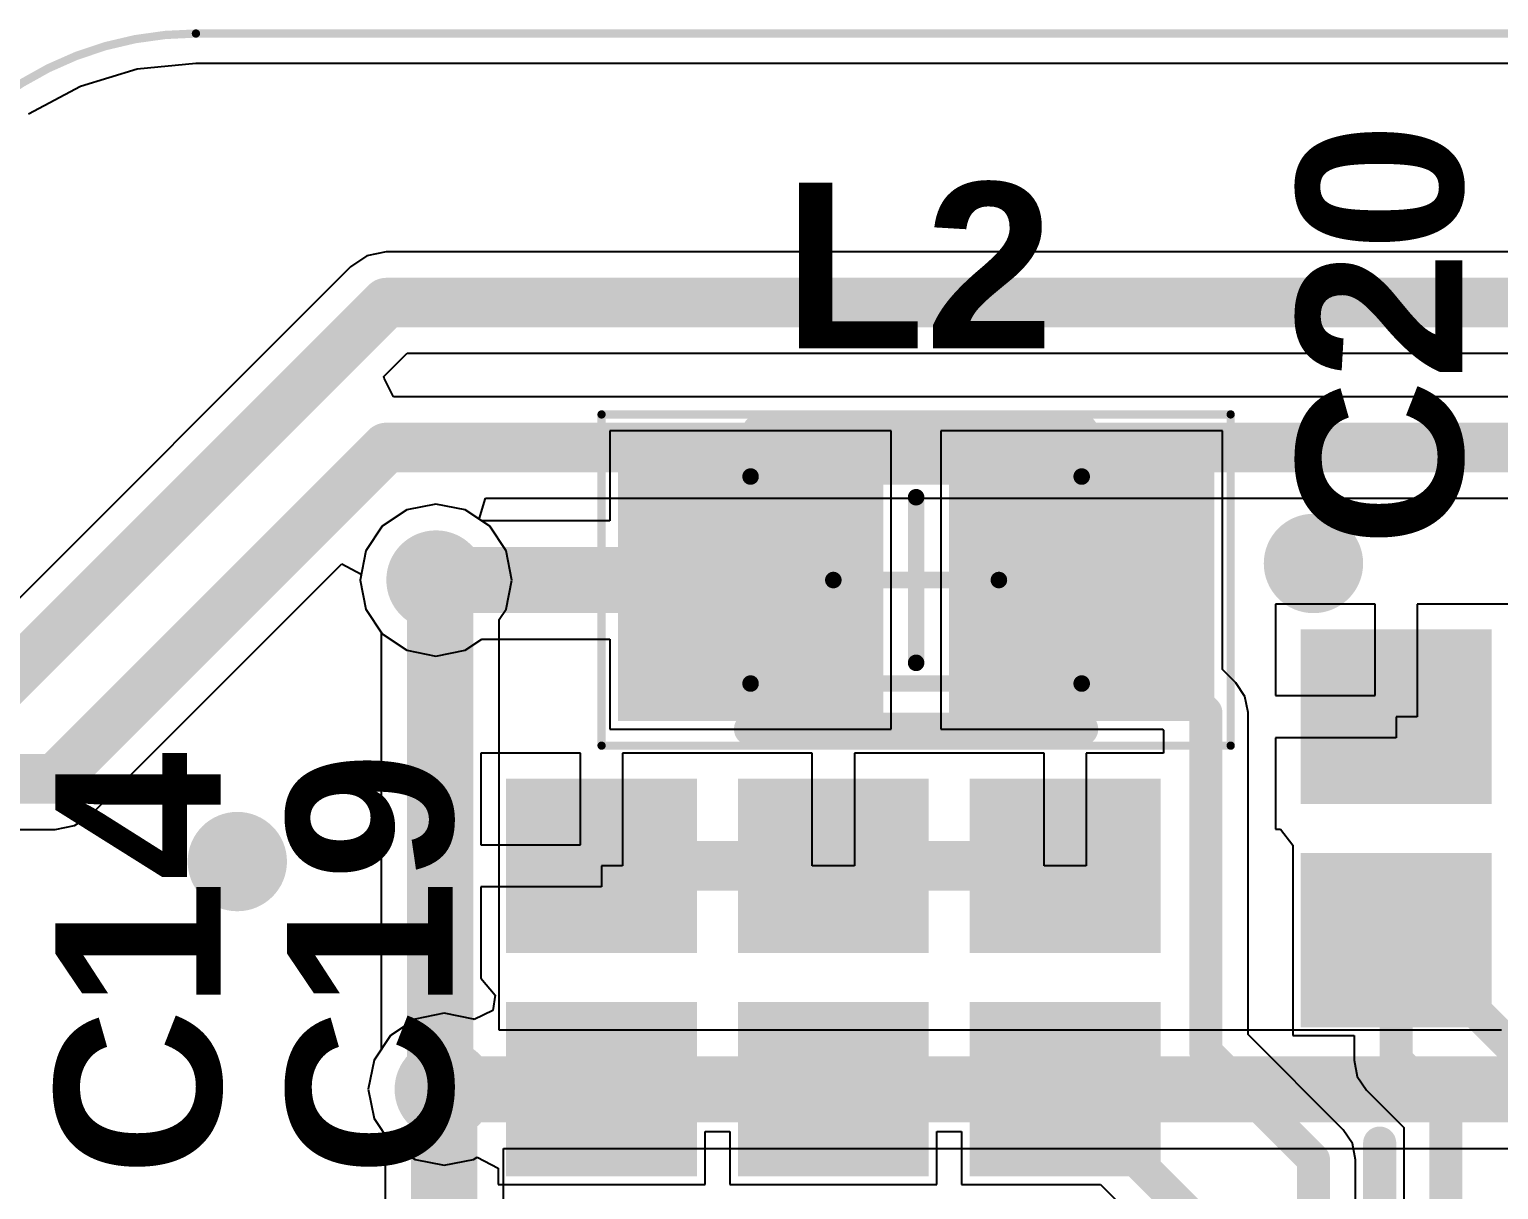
# Model space of a CAD drawing. Header units: millimetres. Extents: x -3.3 to 49.3, y -30.5 to 0.
# Drawn here: x 1.74 to 10.62, y -6.98 to 0.02 of the extents above; entities that cross this region are included whole.
import ezdxf

# ---------------------------------------------------------------- set-up
doc = ezdxf.new("R2010")
doc.units = ezdxf.units.MM
for name, color, linetype in [('BottomLayer', 5, 'Continuous'), ('KeepOutLayer', 6, 'Continuous'), ('Mechanical13', 56, 'Continuous'), ('Mechanical15', 56, 'Continuous'), ('TopLayer', 1, 'Continuous'), ('TopOverlay', 2, 'Continuous'), ('TopPaste', 8, 'Continuous'), ('TopSolder', 216, 'Continuous'), ('ViaHoleLayer', 16, 'Continuous')]:
    doc.layers.add(name, color=color, linetype=linetype)
doc.styles.add('Arial', font='arialbd.ttf', dxfattribs={"height": 0.2})

# ---------------------------------------------------------------- blocks, each defined once
blk = doc.blocks.new('R0805_3')
at = {"layer": 'TopLayer'}
for points in [[(-1.70000041, -0.74999977), (-1.70000041, 0.74999977), (-0.30000067, 0.74999977), (-0.30000067, -0.74999977)], [(0.30000067, -0.74999977), (0.30000067, 0.74999977), (1.70000041, 0.74999977), (1.70000041, -0.74999977)]]:
    blk.add_hatch(color=1, dxfattribs=at).paths.add_polyline_path(points)
at = {"layer": 'TopPaste'}
for points in [[(-1.70000041, -0.74999977), (-1.70000041, 0.74999977), (-0.30000067, 0.74999977), (-0.30000067, -0.74999977)], [(0.30000067, -0.74999977), (0.30000067, 0.74999977), (1.70000041, 0.74999977), (1.70000041, -0.74999977)]]:
    blk.add_hatch(color=8, dxfattribs=at).paths.add_polyline_path(points)
at = {"layer": 'TopSolder'}
for points in [[(-1.80160041, -0.85159977), (-1.80160041, 0.85159977), (-0.19840067, 0.85159977), (-0.19840067, -0.85159977)], [(0.19840067, -0.85159977), (0.19840067, 0.85159977), (1.80160041, 0.85159977), (1.80160041, -0.85159977)]]:
    blk.add_hatch(color=216, dxfattribs=at).paths.add_polyline_path(points)
at = {"layer": 'Mechanical13', "const_width": 0.0999998}
for points in [[(-1.00000054, 0.62500002), (1.00000054, 0.62500002)], [(-1.00000054, -0.62500002), (-1.00000054, 0.62500002)], [(1.00000054, -0.62500002), (1.00000054, 0.62500002)], [(-1.00000054, -0.62500002), (1.00000054, -0.62500002)]]:
    blk.add_lwpolyline(points, dxfattribs=at)
at = {"layer": 'Mechanical13', "const_width": 0.0499999}
for points in [[(-1.02499922, 0.62500002, 1), (-0.97500186, 0.62500002, 1)], [(-1.02499922, 0.62500002, 1), (-0.97500186, 0.62500002, 1)], [(0.97500186, 0.62500002, 1), (1.02499922, 0.62500002, 1)], [(0.97500186, 0.62500002, 1), (1.02499922, 0.62500002, 1)], [(-1.02499922, -0.62500002, 1), (-0.97500186, -0.62500002, 1)], [(-1.02499922, -0.62500002, 1), (-0.97500186, -0.62500002, 1)], [(0.97500186, -0.62500002, 1), (1.02499922, -0.62500002, 1)], [(0.97500186, -0.62500002, 1), (1.02499922, -0.62500002, 1)]]:
    blk.add_lwpolyline(points, format="xyb", close=True, dxfattribs=at)
at = {"layer": 'Mechanical15'}
for points, const_width in [([(-1.90000128, 1.00000054), (1.89999874, 1.00000054)], 0.0499999), ([(-1.90000128, -0.999998), (-1.90000128, 1.00000054)], 0.0499999), ([(1.89999874, -0.999998), (1.89999874, 1.00000054)], 0.0499999), ([(0, -0.499999), (0, 0.50000154)], 0.0999998), ([(-0.50000154, 0), (0.499999, 0)], 0.0999998), ([(-1.90000128, -0.999998), (1.89999874, -0.999998)], 0.0499999)]:
    blk.add_lwpolyline(points, dxfattribs=dict(at, const_width=const_width))
for points, const_width in [([(-1.91250062, 1.00000054, 1), (-1.88750194, 1.00000054, 1)], 0.02499868), ([(-1.91250062, 1.00000054, 1), (-1.88750194, 1.00000054, 1)], 0.02499868), ([(1.8874994, 1.00000054, 1), (1.91249808, 1.00000054, 1)], 0.02499868), ([(1.8874994, 1.00000054, 1), (1.91249808, 1.00000054, 1)], 0.02499868), ([(-0.02499868, 0.50000154, 1), (0.02499868, 0.50000154, 1)], 0.0499999), ([(-0.52500022, 0, 1), (-0.47500286, 0, 1)], 0.0499999), ([(0.47500032, 0, 1), (0.5249976799999999, 0, 1)], 0.0499999), ([(-0.02499868, -0.499999, 1), (0.02499868, -0.499999, 1)], 0.0499999), ([(-1.91250062, -0.999998, 1), (-1.88750194, -0.999998, 1)], 0.02499868), ([(-1.91250062, -0.999998, 1), (-1.88750194, -0.999998, 1)], 0.02499868), ([(1.8874994, -0.999998, 1), (1.91249808, -0.999998, 1)], 0.02499868), ([(1.8874994, -0.999998, 1), (1.91249808, -0.999998, 1)], 0.02499868)]:
    blk.add_lwpolyline(points, format="xyb", close=True, dxfattribs=dict(at, const_width=const_width))
at = {"layer": 'TopOverlay', "const_width": 0.1999996}
for points in [[(-0.9499980999999998, 0.90000074), (1.00000054, 0.90000074)], [(-1.00000054, -0.90000074), (1.00000054, -0.90000074)]]:
    blk.add_lwpolyline(points, dxfattribs=at)
at = {"layer": 'TopOverlay', "const_width": 0.0999998}
for points in [[(-0.999998, 0.90000074, 1), (-0.8999982, 0.90000074, 1)], [(0.95000064, 0.90000074, 1), (1.05000044, 0.90000074, 1)], [(-1.05000044, -0.90000074, 1), (-0.95000064, -0.90000074, 1)], [(0.95000064, -0.90000074, 1), (1.05000044, -0.90000074, 1)]]:
    blk.add_lwpolyline(points, format="xyb", close=True, dxfattribs=at)
blk = doc.blocks.new('C0603_4')
at = {"layer": 'TopLayer'}
for points in [[(-1.10000034, -0.47500032), (-1.10000034, 0.47500032), (-0.2499995, 0.47500032), (-0.2499995, -0.47500032)], [(0.2499995, -0.47500032), (0.2499995, 0.47500032), (1.10000034, 0.47500032), (1.10000034, -0.47500032)]]:
    blk.add_hatch(color=1, dxfattribs=at).paths.add_polyline_path(points)
at = {"layer": 'TopPaste'}
for points in [[(-1.10000034, -0.47500032), (-1.10000034, 0.47500032), (-0.2499995, 0.47500032), (-0.2499995, -0.47500032)], [(0.2499995, -0.47500032), (0.2499995, 0.47500032), (1.10000034, 0.47500032), (1.10000034, -0.47500032)]]:
    blk.add_hatch(color=8, dxfattribs=at).paths.add_polyline_path(points)
at = {"layer": 'TopSolder'}
for points in [[(-1.20160034, -0.5766003199999999), (-1.20160034, 0.5766003199999999), (-0.1483995, 0.5766003199999999), (-0.1483995, -0.5766003199999999)], [(0.1483995, -0.5766003199999999), (0.1483995, 0.5766003199999999), (1.20160034, 0.5766003199999999), (1.20160034, -0.5766003199999999)]]:
    blk.add_hatch(color=216, dxfattribs=at).paths.add_polyline_path(points)
blk = doc.blocks.new('C0603_5')
at = {"layer": 'TopLayer'}
for points in [[(-1.10000034, -0.47500032), (-1.10000034, 0.47500032), (-0.2499995, 0.47500032), (-0.2499995, -0.47500032)], [(0.2499995, -0.47500032), (0.2499995, 0.47500032), (1.10000034, 0.47500032), (1.10000034, -0.47500032)]]:
    blk.add_hatch(color=1, dxfattribs=at).paths.add_polyline_path(points)
at = {"layer": 'TopPaste'}
for points in [[(-1.10000034, -0.47500032), (-1.10000034, 0.47500032), (-0.2499995, 0.47500032), (-0.2499995, -0.47500032)], [(0.2499995, -0.47500032), (0.2499995, 0.47500032), (1.10000034, 0.47500032), (1.10000034, -0.47500032)]]:
    blk.add_hatch(color=8, dxfattribs=at).paths.add_polyline_path(points)
at = {"layer": 'TopSolder'}
for points in [[(-1.20160034, -0.5766003199999999), (-1.20160034, 0.5766003199999999), (-0.1483995, 0.5766003199999999), (-0.1483995, -0.5766003199999999)], [(0.1483995, -0.5766003199999999), (0.1483995, 0.5766003199999999), (1.20160034, 0.5766003199999999), (1.20160034, -0.5766003199999999)]]:
    blk.add_hatch(color=216, dxfattribs=at).paths.add_polyline_path(points)
blk = doc.blocks.new('C0603_6')
at = {"layer": 'TopLayer'}
for points in [[(-1.10000034, -0.47500032), (-1.10000034, 0.47500032), (-0.2499995, 0.47500032), (-0.2499995, -0.47500032)], [(0.2499995, -0.47500032), (0.2499995, 0.47500032), (1.10000034, 0.47500032), (1.10000034, -0.47500032)]]:
    blk.add_hatch(color=1, dxfattribs=at).paths.add_polyline_path(points)
at = {"layer": 'TopPaste'}
for points in [[(-1.10000034, -0.47500032), (-1.10000034, 0.47500032), (-0.2499995, 0.47500032), (-0.2499995, -0.47500032)], [(0.2499995, -0.47500032), (0.2499995, 0.47500032), (1.10000034, 0.47500032), (1.10000034, -0.47500032)]]:
    blk.add_hatch(color=8, dxfattribs=at).paths.add_polyline_path(points)
at = {"layer": 'TopSolder'}
for points in [[(-1.20160034, -0.5766003199999999), (-1.20160034, 0.5766003199999999), (-0.1483995, 0.5766003199999999), (-0.1483995, -0.5766003199999999)], [(0.1483995, -0.5766003199999999), (0.1483995, 0.5766003199999999), (1.20160034, 0.5766003199999999), (1.20160034, -0.5766003199999999)]]:
    blk.add_hatch(color=216, dxfattribs=at).paths.add_polyline_path(points)
blk = doc.blocks.new('C0603_33')
at = {"layer": 'TopLayer'}
for points in [[(-1.10000034, -0.47500032), (-1.10000034, 0.47500032), (-0.2499995, 0.47500032), (-0.2499995, -0.47500032)], [(0.2499995, -0.47500032), (0.2499995, 0.47500032), (1.10000034, 0.47500032), (1.10000034, -0.47500032)]]:
    blk.add_hatch(color=1, dxfattribs=at).paths.add_polyline_path(points)
at = {"layer": 'TopPaste'}
for points in [[(-1.10000034, -0.47500032), (-1.10000034, 0.47500032), (-0.2499995, 0.47500032), (-0.2499995, -0.47500032)], [(0.2499995, -0.47500032), (0.2499995, 0.47500032), (1.10000034, 0.47500032), (1.10000034, -0.47500032)]]:
    blk.add_hatch(color=8, dxfattribs=at).paths.add_polyline_path(points)
at = {"layer": 'TopSolder'}
for points in [[(-1.20160034, -0.5766003199999999), (-1.20160034, 0.5766003199999999), (-0.1483995, 0.5766003199999999), (-0.1483995, -0.5766003199999999)], [(0.1483995, -0.5766003199999999), (0.1483995, 0.5766003199999999), (1.20160034, 0.5766003199999999), (1.20160034, -0.5766003199999999)]]:
    blk.add_hatch(color=216, dxfattribs=at).paths.add_polyline_path(points)

msp = doc.modelspace()

# ---------------------------------------------------------------- hatches: boundary and pattern name
at = {"layer": 'BottomLayer'}
h = msp.add_hatch(color=5, dxfattribs=at)
edge = h.paths.add_edge_path()
edge.add_arc((9.49999878, -3.20000122), 0.2999994, 0, 360)
h = msp.add_hatch(color=5, dxfattribs=at)
edge = h.paths.add_edge_path()
edge.add_arc((4.19999922, -3.300001019999999), 0.2999994, 0, 360)
h = msp.add_hatch(color=5, dxfattribs=at)
edge = h.paths.add_edge_path()
edge.add_arc((2.99999908, -5.00000016), 0.2999994, 0, 360)
h = msp.add_hatch(color=5, dxfattribs=at)
edge = h.paths.add_edge_path()
edge.add_arc((4.24999912, -6.37500122), 0.2999994, 0, 360)
at = {"layer": 'TopLayer'}
h = msp.add_hatch(color=1, dxfattribs=at)
edge = h.paths.add_edge_path()
edge.add_arc((9.49999878, -3.20000122), 0.2999994, 0, 360)
h = msp.add_hatch(color=1, dxfattribs=at)
edge = h.paths.add_edge_path()
edge.add_arc((4.19999922, -3.300001019999999), 0.2999994, 0, 360)
h = msp.add_hatch(color=1, dxfattribs=at)
edge = h.paths.add_edge_path()
edge.add_arc((2.99999908, -5.00000016), 0.2999994, 0, 360)
h = msp.add_hatch(color=1, dxfattribs=at)
edge = h.paths.add_edge_path()
edge.add_arc((4.24999912, -6.37500122), 0.2999994, 0, 360)
at = {"layer": 'ViaHoleLayer'}
h = msp.add_hatch(color=16, dxfattribs=at)
edge = h.paths.add_edge_path()
edge.add_arc((9.49999878, -3.20000122), 0.1499997, 0, 360)
h = msp.add_hatch(color=16, dxfattribs=at)
edge = h.paths.add_edge_path()
edge.add_arc((4.19999922, -3.300001019999999), 0.1499997, 0, 360)
h = msp.add_hatch(color=16, dxfattribs=at)
edge = h.paths.add_edge_path()
edge.add_arc((2.99999908, -5.00000016), 0.1499997, 0, 360)
h = msp.add_hatch(color=16, dxfattribs=at)
edge = h.paths.add_edge_path()
edge.add_arc((4.24999912, -6.37500122), 0.1499997, 0, 360)

# ---------------------------------------------------------------- linework, layer by layer
at = {"layer": 'BottomLayer'}
for p, q in [((2.053082, -0.31757366), (2.39470438, -0.2139442)), ((2.39470438, -0.2139442), (2.74997672, -0.17895316)), ((2.74997672, -0.17895316), (2.74999958, -0.17845278)), ((2.74999958, -0.17845278), (47.24998169999999, -0.17845278)), ((1.73824392, -0.48585882), (2.053082, -0.31757366)), ((3.9000049, -1.31912106), (3.78295154, -1.34240778)), ((3.9000176, -1.3191236), (3.9000049, -1.31912106)), ((15.99998832, -1.3191236), (3.9000176, -1.3191236)), ((3.683711199999999, -1.40871956), (1.39830048, -3.694127739999999)), ((3.68371628, -1.40871194), (3.683711199999999, -1.40871956)), ((3.78295154, -1.34240778), (3.68371628, -1.40871194)), ((3.885897739999999, -2.07168496), (4.02670264, -1.93087752)), ((4.02670264, -1.93087752), (15.87330074, -1.93087752)), ((3.88689342, -2.08034636), (3.885897739999999, -2.07168496)), ((3.94306298, -2.19412312), (3.88689342, -2.08034636)), ((15.59998658, -2.19412312), (3.94306298, -2.19412312)), ((4.46053718, -2.93287704), (4.499063899999999, -2.80587704)), ((4.499063899999999, -2.80587704), (15.473299, -2.80587704)), ((4.52443088, -2.97556936), (4.46053718, -2.93287704)), ((4.62388966, -3.12442098), (4.52443088, -2.97556936)), ((4.65881466, -3.300001019999999), (4.62388966, -3.12442098)), ((2.11628482, -4.71629232), (3.63133894, -3.2012382)), ((3.63133894, -3.2012382), (3.74838468, -3.2637984)), ((3.74838468, -3.2637984), (3.74118378, -3.300001019999999)), ((3.74118378, -3.300001019999999), (3.77610878, -3.47558106)), ((4.62388966, -3.47558106), (4.65881466, -3.300001019999999)), ((3.77610878, -3.47558106), (3.86814314, -3.61332018)), ((4.581857739999999, -3.5384867), (4.62388966, -3.47558106)), ((4.581857739999999, -6.01814392), (4.581857739999999, -3.5384867)), ((3.86814314, -3.61332018), (3.86814314, -6.136510459999999)), ((1.8999962, -4.805883199999999), (2.01704956, -4.78259648)), ((2.01704956, -4.78259648), (2.11628482, -4.71629232)), ((0.75000104, -4.80588066), (1.8999835, -4.80588066)), ((1.8999835, -4.80588066), (1.8999962, -4.805883199999999)), ((10.6366818, -6.01814392), (4.581857739999999, -6.01814392)), ((3.826108679999999, -6.19942118), (3.79118368, -6.37500122)), ((3.86814314, -6.136510459999999), (3.826108679999999, -6.19942118)), ((3.79118368, -6.37500122), (3.826108679999999, -6.55058126)), ((3.826108679999999, -6.55058126), (3.89314182, -6.650903639999999)), ((3.89314182, -6.650903639999999), (3.89314182, -7.47718596)), ((4.60685642, -7.625001259999999), (4.60685642, -6.731858519999999)), ((4.60685642, -6.731858519999999), (10.71151528, -6.731858519999999))]:
    msp.add_line(p, q, dxfattribs=at)
for points, const_width in [([(1.52500076, -4.0000047), (3.9000049, -1.62500056)], 0.2999994), ([(3.9000049, -1.62500056), (16.00000102, -1.62500056)], 0.2999994), ([(1.8999962, -4.5000037), (3.89999982, -2.50000008)], 0.2999994), ([(3.89999982, -2.50000008), (15.59999928, -2.50000008)], 0.2999994), ([(4.19999922, -3.300001019999999), (4.22500044, -3.32500224)], 0.3999992), ([(4.22500044, -6.350002539999999), (4.22500044, -3.32500224)], 0.3999992), ([(-1.99999854, -4.5000037), (1.8999962, -4.5000037)], 0.2999994), ([(4.22500044, -6.350002539999999), (4.24999912, -6.37500122)], 0.3999992), ([(4.24999912, -7.625001259999999), (4.24999912, -6.37500122)], 0.3999992), ([(4.24999912, -6.37500122), (12.4000006, -6.37500122)], 0.3999992)]:
    msp.add_lwpolyline(points, dxfattribs=dict(at, const_width=const_width))
for points, const_width in [([(3.82500632, -1.62500056, 1), (3.97500348, -1.62500056, 1)], 0.1499997), ([(3.82500632, -1.62500056, 1), (3.97500348, -1.62500056, 1)], 0.1499997), ([(3.82500124, -2.50000008, 1), (3.9749984, -2.50000008, 1)], 0.1499997), ([(3.82500124, -2.50000008, 1), (3.9749984, -2.50000008, 1)], 0.1499997), ([(4.099999420000001, -3.300001019999999, 1), (4.29999902, -3.300001019999999, 1)], 0.1999996), ([(4.12500064, -3.32500224, 1), (4.32500024, -3.32500224, 1)], 0.1999996), ([(4.12500064, -3.32500224, 1), (4.32500024, -3.32500224, 1)], 0.1999996), ([(1.82499762, -4.5000037, 1), (1.97499478, -4.5000037, 1)], 0.1499997), ([(1.82499762, -4.5000037, 1), (1.97499478, -4.5000037, 1)], 0.1499997), ([(4.12500064, -6.350002539999999, 1), (4.32500024, -6.350002539999999, 1)], 0.1999996), ([(4.12500064, -6.350002539999999, 1), (4.32500024, -6.350002539999999, 1)], 0.1999996), ([(4.14999932, -6.37500122, 1), (4.349998919999999, -6.37500122, 1)], 0.1999996), ([(4.14999932, -6.37500122, 1), (4.349998919999999, -6.37500122, 1)], 0.1999996), ([(4.14999932, -6.37500122, 1), (4.349998919999999, -6.37500122, 1)], 0.1999996)]:
    msp.add_lwpolyline(points, format="xyb", close=True, dxfattribs=dict(at, const_width=const_width))
at = {"layer": 'KeepOutLayer', "const_width": 0.0499999}
msp.add_lwpolyline([(0.7499756399999999, -2.00002394, -0.4142135623730951), (2.74997672, -2.286e-05)], format="xyb", dxfattribs=at)
at = {"layer": 'KeepOutLayer', "const_width": 0.02499868}
for points in [[(2.73747738, -2.286e-05, 1), (2.76247606, -2.286e-05, 1)], [(2.7374977, -2.54e-05, 1), (2.76249638, -2.54e-05, 1)]]:
    msp.add_lwpolyline(points, format="xyb", close=True, dxfattribs=at)
at = {"layer": 'KeepOutLayer', "const_width": 0.0499999}
msp.add_lwpolyline([(2.74999704, -2.54e-05), (47.24998169999999, -2.54e-05)], dxfattribs=at)
at = {"layer": 'TopLayer'}
for p, q in [((2.053082, -0.31757366), (2.39470438, -0.2139442)), ((2.39470438, -0.2139442), (2.74997672, -0.17895316)), ((2.74997672, -0.17895316), (2.74999958, -0.17845278)), ((2.74999958, -0.17845278), (47.24998169999999, -0.17845278)), ((1.73824392, -0.48585882), (2.053082, -0.31757366)), ((6.949998799999999, -2.40000282), (5.250002199999999, -2.40000282)), ((5.250002199999999, -2.40000282), (5.250002199999999, -2.94314372)), ((6.949998799999999, -4.19999922), (6.949998799999999, -2.40000282)), ((8.94999988, -2.40000282), (7.25000328, -2.40000282)), ((7.25000328, -2.40000282), (7.25000328, -4.19999922)), ((8.94999988, -3.83952242), (8.94999988, -2.40000282)), ((4.02441918, -2.87611058), (3.87556756, -2.97556936)), ((4.19999922, -2.84118558), (4.02441918, -2.87611058)), ((4.375579259999999, -2.87611058), (4.19999922, -2.84118558)), ((4.47590164, -2.94314372), (4.375579259999999, -2.87611058)), ((3.87556756, -2.97556936), (3.77610878, -3.12442098)), ((5.250002199999999, -2.94314372), (4.47590164, -2.94314372)), ((3.77610878, -3.12442098), (3.74118378, -3.300001019999999)), ((3.74118378, -3.300001019999999), (3.77610878, -3.47558106)), ((9.87299524, -3.44600022), (9.270999999999999, -3.44600022)), ((9.270999999999999, -3.44600022), (9.270999999999999, -3.99800064)), ((9.87299524, -3.99800064), (9.87299524, -3.44600022)), ((10.72500522, -3.44600022), (10.12699524, -3.44600022)), ((10.12699524, -3.44600022), (10.12699524, -4.12500064)), ((3.77610878, -3.47558106), (3.87556756, -3.62443268)), ((3.87556756, -3.62443268), (4.02441918, -3.723891459999999)), ((4.02441918, -3.723891459999999), (4.19999922, -3.75881646)), ((4.19999922, -3.75881646), (4.375579259999999, -3.723891459999999)), ((4.375579259999999, -3.723891459999999), (4.47590164, -3.65685832)), ((4.47590164, -3.65685832), (5.250002199999999, -3.65685832)), ((5.250002199999999, -3.65685832), (5.250002199999999, -4.19999922)), ((9.03023848, -3.91976102), (8.94999988, -3.83952242)), ((9.08549364, -4.002453259999999), (9.03023848, -3.91976102)), ((9.1048967, -4.099999420000001), (9.08549364, -4.002453259999999)), ((9.270999999999999, -3.99800064), (9.87299524, -3.99800064)), ((9.1048967, -6.044420219999999), (9.1048967, -4.099999420000001)), ((10.12699524, -4.12500064), (9.99999524, -4.12500064)), ((9.99999524, -4.12500064), (9.99999524, -4.25200064)), ((5.250002199999999, -4.19999922), (6.949998799999999, -4.19999922)), ((7.25000328, -4.19999922), (8.58952308, -4.19999922)), ((8.58952308, -4.19999922), (8.59510346, -4.2055796)), ((8.59510346, -4.2055796), (8.59510346, -4.34599842)), ((9.99999524, -4.25200064), (9.270999999999999, -4.25200064)), ((9.270999999999999, -4.25200064), (9.270999999999999, -4.804001059999999)), ((5.07299468, -4.34599842), (4.47099944, -4.34599842)), ((4.47099944, -4.34599842), (4.47099944, -4.898009)), ((5.07299468, -4.898009), (5.07299468, -4.34599842)), ((6.4729995, -4.34599842), (5.326994679999999, -4.34599842)), ((5.326994679999999, -4.34599842), (5.326994679999999, -5.025009)), ((6.4729995, -5.025009), (6.4729995, -4.34599842)), ((7.873004319999999, -4.34599842), (6.726999499999999, -4.34599842)), ((6.726999499999999, -4.34599842), (6.726999499999999, -5.025009)), ((7.873004319999999, -5.025009), (7.873004319999999, -4.34599842)), ((8.59510346, -4.34599842), (8.12700432, -4.34599842)), ((8.12700432, -4.34599842), (8.12700432, -5.025009)), ((9.270999999999999, -4.804001059999999), (9.30015666, -4.804001059999999)), ((9.30015666, -4.804001059999999), (9.3750003, -4.9000029)), ((4.47099944, -4.898009), (5.07299468, -4.898009)), ((9.3750003, -4.9000029), (9.3750003, -6.0500006)), ((5.326994679999999, -5.025009), (5.19999468, -5.025009)), ((5.19999468, -5.025009), (5.19999468, -5.152009)), ((6.726999499999999, -5.025009), (6.4729995, -5.025009)), ((8.12700432, -5.025009), (7.873004319999999, -5.025009)), ((5.19999468, -5.152009), (4.47099944, -5.152009)), ((4.47099944, -5.152009), (4.47099944, -5.70399926)), ((4.47099944, -5.70399926), (4.470996899999999, -5.70399926)), ((4.470996899999999, -5.70399926), (4.55709528, -5.807415359999999)), ((4.55709528, -5.807415359999999), (4.54414128, -5.898784239999999)), ((4.24999912, -5.91618578), (4.07441908, -5.95111078)), ((4.42557916, -5.95111078), (4.24999912, -5.91618578)), ((4.54414128, -5.898784239999999), (4.4304077, -5.95433658)), ((4.07441908, -5.95111078), (3.925567459999999, -6.05056956)), ((4.4304077, -5.95433658), (4.42557916, -5.95111078)), ((3.925567459999999, -6.05056956), (3.826108679999999, -6.19942118)), ((9.680237179999999, -6.619758159999999), (9.1048967, -6.044420219999999)), ((9.3750003, -6.0500006), (9.7451037, -6.0500006)), ((9.7451037, -6.0500006), (9.7451037, -6.200000299999999)), ((3.826108679999999, -6.19942118), (3.79118368, -6.37500122)), ((9.7451037, -6.200000299999999), (9.76450676, -6.29754646)), ((9.76450676, -6.29754646), (9.81976192, -6.3802387)), ((3.79118368, -6.37500122), (3.826108679999999, -6.55058126)), ((9.81976192, -6.3802387), (10.0451031, -6.605579880000001)), ((3.826108679999999, -6.55058126), (3.925567459999999, -6.699432880000001)), ((5.82499978, -6.949998799999999), (5.82499978, -6.6298953)), ((5.82499978, -6.6298953), (5.97499948, -6.6298953)), ((5.97499948, -6.6298953), (5.97499948, -6.949998799999999)), ((7.22499952, -6.949998799999999), (7.22499952, -6.6298953)), ((7.22499952, -6.6298953), (7.374999219999999, -6.6298953)), ((7.374999219999999, -6.6298953), (7.374999219999999, -6.949998799999999)), ((9.735492339999999, -6.702455479999999), (9.680237179999999, -6.619758159999999)), ((10.0451031, -6.605579880000001), (10.0451031, -7.29430088)), ((3.925567459999999, -6.699432880000001), (4.07441908, -6.79889166)), ((9.754895399999999, -6.7999991), (9.735492339999999, -6.702455479999999)), ((4.07441908, -6.79889166), (4.24999912, -6.83381666)), ((4.24999912, -6.83381666), (4.42557916, -6.79889166)), ((4.42557916, -6.79889166), (4.447999739999999, -6.78391074)), ((4.447999739999999, -6.78391074), (4.57499974, -6.85179478)), ((9.754895399999999, -7.29430088), (9.754895399999999, -6.7999991)), ((4.57499974, -6.85179478), (4.57499974, -6.949998799999999)), ((4.57499974, -6.949998799999999), (5.82499978, -6.949998799999999)), ((5.97499948, -6.949998799999999), (7.22499952, -6.949998799999999)), ((7.374999219999999, -6.949998799999999), (8.214522559999999, -6.949998799999999)), ((8.214522559999999, -6.949998799999999), (8.44510122, -7.180577459999999))]:
    msp.add_line(p, q, dxfattribs=at)
for points, const_width in [([(4.19999922, -3.300001019999999), (6.100000499999999, -3.300001019999999)], 0.3999992), ([(8.100001579999999, -3.35000092), (8.100001579999999, -3.300001019999999)], 0.1999996), ([(8.100001579999999, -3.35000092), (8.85000008, -4.099999420000001)], 0.1999996), ([(8.85000008, -6.1500004), (8.85000008, -4.099999420000001)], 0.1999996), ([(5.19999976, -5.024998839999999), (6.599999499999999, -5.024998839999999)], 0.2999994), ([(6.599999499999999, -5.024998839999999), (7.999999239999999, -5.024998839999999)], 0.2999994), ([(10.00000032, -6.200000299999999), (10.00000032, -5.475000479999999)], 0.1999996), ([(10.00000032, -5.475000479999999), (10.05000022, -5.475000479999999)], 0.1999996), ([(10.05000022, -5.475000479999999), (10.92499974, -6.35)], 0.1999996), ([(8.85000008, -6.1500004), (9.49999878, -6.7999991)], 0.1999996), ([(10.00000032, -6.200000299999999), (10.29999972, -6.4999997)], 0.1999996), ([(4.24999912, -6.37500122), (4.25000166, -6.374998679999999)], 0.1999996), ([(4.25000166, -6.374998679999999), (5.19999976, -6.374998679999999)], 0.1999996), ([(5.19999976, -6.374998679999999), (6.599999499999999, -6.374998679999999)], 0.1999996), ([(6.599999499999999, -6.374998679999999), (7.999999239999999, -6.374998679999999)], 0.1999996), ([(7.999999239999999, -6.374998679999999), (8.04999914, -6.374998679999999)], 0.1999996), ([(8.04999914, -6.374998679999999), (8.37499976, -6.6999993)], 0.1999996), ([(10.29999972, -8.00310058), (10.29999972, -6.4999997)], 0.1999996), ([(8.37499976, -6.7499992), (8.37499976, -6.6999993)], 0.1999996), ([(8.37499976, -6.7499992), (8.73649764, -7.11149708)], 0.1999996), ([(9.899997979999998, -6.70000184), (9.900000519999999, -6.6999993)], 0.1999996), ([(9.899997979999998, -8.00310058), (9.899997979999998, -6.70000184)], 0.1999996), ([(9.49999878, -8.00310058), (9.49999878, -6.7999991)], 0.1999996)]:
    msp.add_lwpolyline(points, dxfattribs=dict(at, const_width=const_width))
for points, const_width in [([(4.099999420000001, -3.300001019999999, 1), (4.29999902, -3.300001019999999, 1)], 0.1999996), ([(6.000000699999999, -3.300001019999999, 1), (6.200000299999999, -3.300001019999999, 1)], 0.1999996), ([(8.05000168, -3.300001019999999, 1), (8.150001479999998, -3.300001019999999, 1)], 0.0999998), ([(8.05000168, -3.35000092, 1), (8.150001479999998, -3.35000092, 1)], 0.0999998), ([(8.05000168, -3.35000092, 1), (8.150001479999998, -3.35000092, 1)], 0.0999998), ([(8.80000018, -4.099999420000001, 1), (8.899999979999999, -4.099999420000001, 1)], 0.0999998), ([(8.80000018, -4.099999420000001, 1), (8.899999979999999, -4.099999420000001, 1)], 0.0999998), ([(5.12500118, -5.024998839999999, 1), (5.27499834, -5.024998839999999, 1)], 0.1499997), ([(6.52500092, -5.024998839999999, 1), (6.67499808, -5.024998839999999, 1)], 0.1499997), ([(6.52500092, -5.024998839999999, 1), (6.67499808, -5.024998839999999, 1)], 0.1499997), ([(7.925000659999999, -5.024998839999999, 1), (8.07499782, -5.024998839999999, 1)], 0.1499997), ([(9.950000419999999, -5.475000479999999, 1), (10.05000022, -5.475000479999999, 1)], 0.0999998), ([(9.950000419999999, -5.475000479999999, 1), (10.05000022, -5.475000479999999, 1)], 0.0999998), ([(10.00000032, -5.475000479999999, 1), (10.10000012, -5.475000479999999, 1)], 0.0999998), ([(10.00000032, -5.475000479999999, 1), (10.10000012, -5.475000479999999, 1)], 0.0999998), ([(8.80000018, -6.1500004, 1), (8.899999979999999, -6.1500004, 1)], 0.0999998), ([(8.80000018, -6.1500004, 1), (8.899999979999999, -6.1500004, 1)], 0.0999998), ([(9.950000419999999, -6.200000299999999, 1), (10.05000022, -6.200000299999999, 1)], 0.0999998), ([(9.950000419999999, -6.200000299999999, 1), (10.05000022, -6.200000299999999, 1)], 0.0999998), ([(4.19999922, -6.37500122, 1), (4.29999902, -6.37500122, 1)], 0.0999998), ([(4.20000176, -6.374998679999999, 1), (4.30000156, -6.374998679999999, 1)], 0.0999998), ([(4.20000176, -6.374998679999999, 1), (4.30000156, -6.374998679999999, 1)], 0.0999998), ([(5.149999859999999, -6.374998679999999, 1), (5.24999966, -6.374998679999999, 1)], 0.0999998), ([(5.149999859999999, -6.374998679999999, 1), (5.24999966, -6.374998679999999, 1)], 0.0999998), ([(6.5499996, -6.374998679999999, 1), (6.6499994, -6.374998679999999, 1)], 0.0999998), ([(6.5499996, -6.374998679999999, 1), (6.6499994, -6.374998679999999, 1)], 0.0999998), ([(7.94999934, -6.374998679999999, 1), (8.04999914, -6.374998679999999, 1)], 0.0999998), ([(7.94999934, -6.374998679999999, 1), (8.04999914, -6.374998679999999, 1)], 0.0999998), ([(7.999999239999999, -6.374998679999999, 1), (8.09999904, -6.374998679999999, 1)], 0.0999998), ([(7.999999239999999, -6.374998679999999, 1), (8.09999904, -6.374998679999999, 1)], 0.0999998), ([(10.24999982, -6.4999997, 1), (10.34999962, -6.4999997, 1)], 0.0999998), ([(10.24999982, -6.4999997, 1), (10.34999962, -6.4999997, 1)], 0.0999998), ([(8.32499986, -6.6999993, 1), (8.42499966, -6.6999993, 1)], 0.0999998), ([(8.32499986, -6.6999993, 1), (8.42499966, -6.6999993, 1)], 0.0999998), ([(8.32499986, -6.7499992, 1), (8.42499966, -6.7499992, 1)], 0.0999998), ([(8.32499986, -6.7499992, 1), (8.42499966, -6.7499992, 1)], 0.0999998), ([(9.849998079999999, -6.70000184, 1), (9.949997879999998, -6.70000184, 1)], 0.0999998), ([(9.849998079999999, -6.70000184, 1), (9.949997879999998, -6.70000184, 1)], 0.0999998), ([(9.85000062, -6.6999993, 1), (9.950000419999999, -6.6999993, 1)], 0.0999998), ([(9.44999888, -6.7999991, 1), (9.54999868, -6.7999991, 1)], 0.0999998), ([(9.44999888, -6.7999991, 1), (9.54999868, -6.7999991, 1)], 0.0999998)]:
    msp.add_lwpolyline(points, format="xyb", close=True, dxfattribs=dict(at, const_width=const_width))

# ---------------------------------------------------------------- block references
msp.add_blockref('R0805_3', (7.10000104, -3.300001019999999))
at = {"rotation": 90}
for name, p in [('C0603_4', (10.00000032, -4.800000559999999)), ('C0603_6', (5.19999976, -5.69999876)), ('C0603_33', (6.599999499999999, -5.69999876)), ('C0603_5', (7.999999239999999, -5.69999876))]:
    msp.add_blockref(name, p, dxfattribs=at)

# ---------------------------------------------------------------- texts
at = {"layer": 'TopOverlay', "style": 'Arial'}
for s, p in [('C20', (10.39999952, -3.09999888)), ('C14', (2.89999928, -6.899998899999999)), ('C19', (4.29999902, -6.899998899999999))]:
    msp.add_text(s, height=1.00000054, rotation=90, dxfattribs=at).set_placement(p)
msp.add_text('L2', height=1.00000054, dxfattribs=at).set_placement((6.300000099999999, -1.89999874))

doc.saveas('drawing.dxf')
